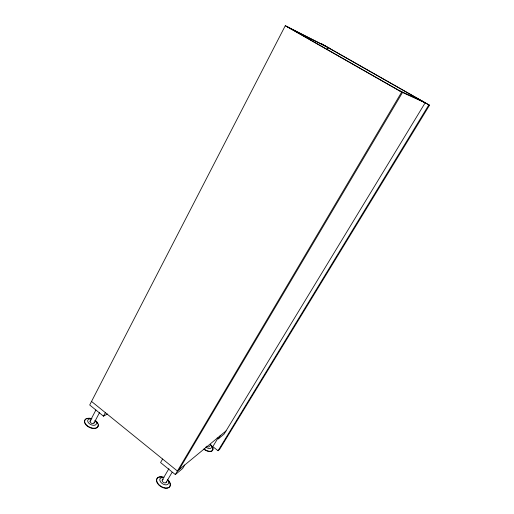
<?xml version="1.0" encoding="UTF-8"?>
<svg xmlns="http://www.w3.org/2000/svg" width="514" height="514" viewBox="0 0 514 514"><rect width="100%" height="100%" fill="white"/><g stroke="black" fill="none" stroke-linecap="round" stroke-linejoin="round"><path stroke-width="0.77" d="M325.092 45.862L285.289 25.7L89.706 404.993L103.494 416.192L107.381 413.988M86.127 418.775L85.986 419.038A7.344 4.395 25.2 0 0 89.417 427.442A7.344 4.395 25.2 0 0 98.193 424.847M90.046 421.262L95.9 410.018M94.126 422.894L99.632 412.376M103.494 416.192L105.364 412.652M326.82 49.614L327.971 47.5L289.992 28.296M326.981 49.704L328.131 47.59L329.352 48.207M162.604 459.028L160.561 462.568L175.325 474.57L182.65 468.492L184.719 465.003M162.251 480.057L168.913 468.672M166.157 482.383L172.061 472.353M175.325 474.57L401.672 92.083L425.162 102.819L224.104 434.086L218.341 438.866L217.126 437.922M179.09 469.655L402.507 92.462L286.683 26.407M217.795 438.41L212.815 446.64L218.052 450.746L219.613 449.39L429.524 105.229L321.738 43.953L429.524 105.229M218.341 438.866L220.281 435.66M218.052 450.746L428.824 104.907M226.019 430.925L177.42 471.03L91.537 401.447M398.858 90.38L422.598 101.284M285.289 25.7L401.672 92.083M206.737 446.197L207.129 446.473A2.024 1.112 32.6 0 0 208.883 446.865A2.024 1.112 32.6 0 0 209.378 445.856M166.266 482.023A2.274 1.413 31.9 0 1 163.51 482.46L163.028 482.119A2.274 1.413 31.9 0 1 162.135 480.417A2.274 1.413 31.9 0 1 163.311 479.523M167.275 479.254A7.582 4.729 32 0 1 167.68 487.895A7.582 4.729 32 0 1 156.924 481.695A7.582 4.729 32 0 1 163.915 477.313M169.504 482.28A7.582 4.729 32 0 1 165.405 488.274A7.582 4.729 32 0 1 156.526 481.001A7.582 4.729 32 0 1 163.76 477.577M168.483 480.834A7.582 4.729 32 0 1 169.209 481.791M167.468 480.095A4.851 3.02 31.9 0 1 166.536 484.824A4.851 3.02 31.9 0 1 160.098 481.117A4.851 3.02 31.9 0 1 163.285 477.692M94.03 422.148A2.204 1.317 25.2 0 1 93.484 423.504A2.204 1.317 25.2 0 1 91.209 423.106L90.753 422.778A2.204 1.317 25.2 0 1 90.894 420.6M95.771 420.767A7.344 4.395 25.2 0 1 95.244 428.194A7.344 4.395 25.2 0 1 84.797 422.534A7.344 4.395 25.2 0 1 91.935 418.692M87.29 418.569A7.344 4.395 25.2 0 1 90.605 418.634M96.086 421.422A7.344 4.395 25.2 0 1 97.75 423.549M94.827 420.529A4.703 2.808 25.2 0 1 94.698 425.232A4.703 2.808 25.2 0 1 87.958 422.02A4.703 2.808 25.2 0 1 91.595 418.987M210.406 444.411A6.746 3.72 32.6 0 1 212.115 450.739A6.746 3.72 32.6 0 1 204.019 448.947M212.655 447.893A6.746 3.726 32.6 0 1 210.579 451.498A6.746 3.726 32.6 0 1 203.878 449.191M211.068 445.426A6.746 3.726 32.6 0 1 212.038 446.66M210.316 444.642A4.318 2.377 32.6 0 1 210.701 448.304A4.318 2.377 32.6 0 1 205.716 447.039"/></g></svg>
